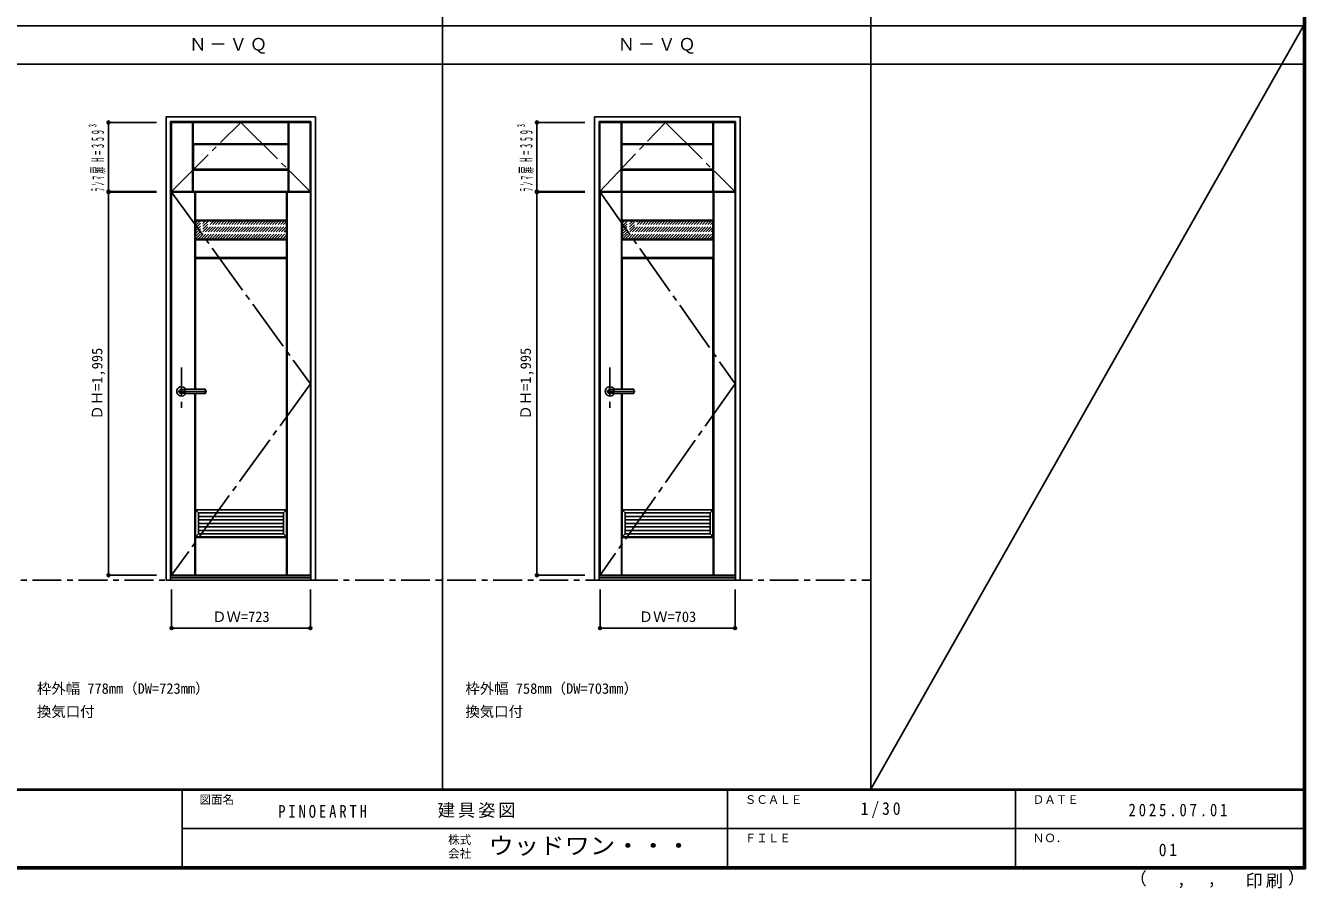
# Model space of a CAD drawing. Units: millimetres, scale not verified. Extents: x -6000 to 5700, y -4307 to 4175.
# Drawn here: x -966 to 5700, y -4307 to 186 of the extents above; entities that cross this region are included whole.
import ezdxf
from ezdxf.enums import TextEntityAlignment as Align

# ---------------------------------------------------------------- set-up
doc = ezdxf.new("R2010")
doc.units = ezdxf.units.MM
doc.header["$LTSCALE"] = 30
doc.header["$PDMODE"] = 32
doc.header["$PDSIZE"] = 15
for name, pattern in [('CHAIN1', [8, 5, -1, 1, -1]), ('CHAIN2', [12, 9, -1, 1, -1]), ('DASHED1', [1.8, 1.2, -0.6])]:
    doc.linetypes.add(name, pattern=pattern)
for name, color, linetype in [('0-1_通り芯', 4, 'CHAIN1'), ('0-2_扉', 3, 'Continuous'), ('0-3_仕上げ', 7, 'Continuous'), ('0-4_枠', 3, 'Continuous'), ('0-5_レバー', 3, 'Continuous'), ('0-7', 7, 'CHAIN2'), ('0-A_文字', 7, 'Continuous'), ('0-B_寸法', 7, 'Continuous'), ('0-C_ハッチ', 4, 'DASHED1'), ('F-1_枠', 6, 'Continuous'), ('F-A_文字', 7, 'Continuous')]:
    doc.layers.add(name, color=color, linetype=linetype)
doc.styles.add('ＭＳ ゴシック', font='')
doc.styles.get('ＭＳ ゴシック').set_extended_font_data('MS Gothic')

msp = doc.modelspace()

# ---------------------------------------------------------------- linework, layer by layer
at = {"layer": '0-1_通り芯'}
for p, q in [((-154.2, -1593.75), (-154.2, -1803.75)), ((2077.4, -1593.75), (2077.4, -1803.75)), ((-21.7, -1718.75), (-199.2, -1718.75)), ((2209.9, -1718.75), (2032.4, -1718.75))]:
    msp.add_line(p, q, dxfattribs=at)
at = {"layer": '0-1_通り芯', "color": 7}
msp.add_line((-5490, -2701.25), (3436.4, -2701.25), dxfattribs=at)
at = {"layer": '0-2_扉'}
for p, q in [((-206.7, -677.25), (-206.7, -318.25)), ((-206.7, -318.25), (516.3, -318.25)), ((2024.9, -677.25), (2024.9, -318.25)), ((2024.9, -318.25), (2727.9, -318.25)), ((517.8, -2676.25), (517.8, -681.25)), ((2026.4, -2676.25), (2026.4, -681.25)), ((2026.4, -681.25), (2729.4, -681.25)), ((2729.4, -2676.25), (2729.4, -681.25)), ((-205.2, -2676.25), (517.8, -2676.25)), ((2026.4, -2676.25), (2729.4, -2676.25))]:
    msp.add_line(p, q, dxfattribs=at)
for points in [[(-206.7, -677.25), (516.3, -677.25), (516.3, -318.25)], [(2024.9, -677.25), (2727.9, -677.25), (2727.9, -318.25)], [(-205.2, -2676.25), (-205.2, -681.25), (517.8, -681.25)]]:
    msp.add_lwpolyline(points, dxfattribs=at)
at = {"layer": '0-3_仕上げ'}
for p, q in [((-95.7, -677.25), (-95.7, -318.25)), ((-94.2, -430.75), (-94.2, -318.25)), ((-92.7, -429.25), (-92.7, -318.25)), ((402.3, -429.25), (402.3, -318.25)), ((403.8, -430.75), (403.8, -318.25)), ((405.3, -677.25), (405.3, -318.25)), ((2135.9, -677.25), (2135.9, -318.25)), ((2137.4, -430.75), (2137.4, -318.25)), ((2138.9, -429.25), (2138.9, -318.25)), ((2613.9, -429.25), (2613.9, -318.25)), ((2615.4, -430.75), (2615.4, -318.25)), ((2616.9, -677.25), (2616.9, -318.25)), ((402.3, -429.25), (-92.7, -429.25)), ((2613.9, -429.25), (2138.9, -429.25)), ((-94.2, -564.75), (-94.2, -677.25)), ((-92.7, -566.25), (-92.7, -677.25)), ((402.3, -566.25), (-92.7, -566.25)), ((402.3, -566.25), (402.3, -677.25)), ((403.8, -564.75), (403.8, -677.25)), ((2137.4, -564.75), (2137.4, -677.25)), ((2138.9, -566.25), (2138.9, -677.25)), ((2613.9, -566.25), (2138.9, -566.25)), ((2613.9, -566.25), (2613.9, -677.25)), ((2615.4, -564.75), (2615.4, -677.25)), ((-84.2, -1707.25), (-84.2, -681.25)), ((-81.2, -827.25), (-81.2, -681.25)), ((393.8, -827.25), (393.8, -681.25)), ((396.8, -2676.25), (396.8, -681.25)), ((2137.4, -1707.25), (2137.4, -681.25)), ((2138.9, -828.75), (2138.9, -681.25)), ((2140.4, -827.25), (2140.4, -681.25)), ((2615.4, -827.25), (2615.4, -681.25)), ((2616.9, -828.75), (2616.9, -681.25)), ((2618.4, -2676.25), (2618.4, -681.25)), ((-80.2, -831.25), (-82.7, -828.75)), ((393.8, -827.25), (-81.2, -827.25)), ((395.3, -828.75), (392.8, -831.25)), ((2140.4, -827.25), (2138.9, -828.75)), ((2141.4, -831.25), (2138.9, -828.75)), ((2615.4, -827.25), (2140.4, -827.25)), ((2616.9, -828.75), (2614.4, -831.25)), ((2615.4, -827.25), (2616.9, -828.75)), ((-82.7, -1023.75), (-82.7, -928.75)), ((-81.2, -1022.25), (-81.2, -930.25)), ((393.8, -930.25), (-81.2, -930.25)), ((392.8, -926.25), (395.3, -928.75)), ((393.8, -930.25), (395.3, -928.75)), ((393.8, -1022.25), (393.8, -930.25)), ((395.3, -1023.75), (395.3, -928.75)), ((2140.4, -930.25), (2138.9, -928.75)), ((2140.4, -1022.25), (2140.4, -930.25)), ((2615.4, -930.25), (2140.4, -930.25)), ((2614.4, -926.25), (2616.9, -928.75)), ((2615.4, -930.25), (2616.9, -928.75)), ((2615.4, -1022.25), (2615.4, -930.25)), ((2616.9, -1023.75), (2616.9, -928.75)), ((-81.2, -1022.25), (-82.7, -1023.75)), ((-80.2, -1026.25), (-82.7, -1023.75)), ((-81.2, -1022.25), (393.8, -1022.25)), ((395.3, -1023.75), (392.8, -1026.25)), ((393.8, -1022.25), (395.3, -1023.75)), ((2140.4, -1022.25), (2138.9, -1023.75)), ((2140.4, -1022.25), (2615.4, -1022.25)), ((-84.2, -2676.25), (-84.2, -1730.25)), ((2137.4, -2676.25), (2137.4, -1730.25)), ((-80.2, -2336.25), (-65.2, -2351.25)), ((-80.2, -2336.25), (-80.2, -2476.25)), ((392.8, -2476.25), (392.8, -2336.25)), ((2141.4, -2336.25), (2156.4, -2351.25)), ((2141.4, -2336.25), (2141.4, -2476.25)), ((2614.4, -2336.25), (2141.4, -2336.25)), ((2599.4, -2351.25), (2614.4, -2336.25)), ((2614.4, -2476.25), (2614.4, -2336.25)), ((-65.2, -2461.25), (-80.2, -2476.25)), ((392.8, -2476.25), (377.8, -2461.25)), ((2156.4, -2461.25), (2141.4, -2476.25)), ((2614.4, -2476.25), (2599.4, -2461.25)), ((-82.7, -2676.25), (-82.7, -2478.75)), ((-81.2, -2676.25), (-81.2, -2480.25)), ((393.8, -2480.25), (-81.2, -2480.25)), ((-80.2, -2476.25), (392.8, -2476.25)), ((392.8, -2476.25), (395.3, -2478.75)), ((393.8, -2480.25), (395.3, -2478.75)), ((393.8, -2676.25), (393.8, -2480.25)), ((395.3, -2676.25), (395.3, -2478.75)), ((2138.9, -2676.25), (2138.9, -2478.75)), ((2140.4, -2676.25), (2140.4, -2480.25)), ((2615.4, -2480.25), (2140.4, -2480.25)), ((2141.4, -2476.25), (2614.4, -2476.25)), ((2614.4, -2476.25), (2616.9, -2478.75)), ((2615.4, -2480.25), (2616.9, -2478.75)), ((2615.4, -2676.25), (2615.4, -2480.25)), ((2616.9, -2676.25), (2616.9, -2478.75))]:
    msp.add_line(p, q, dxfattribs=at)
at = {"layer": '0-3_仕上げ', "color": 3}
for p, q in [((-91.7, -562.25), (-91.7, -433.25)), ((-91.7, -433.25), (401.3, -433.25)), ((2139.9, -562.25), (2139.9, -433.25)), ((2139.9, -433.25), (2612.9, -433.25)), ((-80.2, -926.25), (-80.2, -831.25)), ((392.8, -831.25), (-80.2, -831.25)), ((392.8, -926.25), (392.8, -831.25)), ((2614.4, -831.25), (2141.4, -831.25)), ((2141.4, -926.25), (2141.4, -831.25)), ((2614.4, -926.25), (2614.4, -831.25)), ((392.8, -926.25), (-80.2, -926.25)), ((2614.4, -926.25), (2141.4, -926.25)), ((-80.2, -1026.25), (392.8, -1026.25)), ((-80.2, -1026.25), (-80.2, -1707.25)), ((392.8, -1026.25), (392.8, -2476.25)), ((2141.4, -1026.25), (2141.4, -1707.25)), ((-80.2, -1730.25), (-80.2, -2476.25)), ((2141.4, -1730.25), (2141.4, -2476.25)), ((-65.2, -2351.25), (-65.2, -2461.25)), ((377.8, -2369.58), (-65.2, -2369.58)), ((377.8, -2387.92), (-65.2, -2387.92)), ((2156.4, -2351.25), (2156.4, -2461.25)), ((2599.4, -2351.25), (2156.4, -2351.25)), ((2599.4, -2369.58), (2156.4, -2369.58)), ((2599.4, -2387.92), (2156.4, -2387.92)), ((2599.4, -2461.25), (2599.4, -2351.25)), ((377.8, -2406.25), (-65.2, -2406.25)), ((377.8, -2424.58), (-65.2, -2424.58)), ((377.8, -2442.92), (-65.2, -2442.92)), ((-65.2, -2461.25), (377.8, -2461.25)), ((2599.4, -2406.25), (2156.4, -2406.25)), ((2599.4, -2424.58), (2156.4, -2424.58)), ((2599.4, -2442.92), (2156.4, -2442.92)), ((2156.4, -2461.25), (2599.4, -2461.25)), ((392.8, -2476.25), (-80.2, -2476.25)), ((2614.4, -2476.25), (2141.4, -2476.25))]:
    msp.add_line(p, q, dxfattribs=at)
at = {"layer": '0-3_仕上げ'}
for points in [[(-92.7, -429.25), (-94.2, -430.75), (-91.7, -433.25)], [(402.3, -429.25), (403.8, -430.75), (401.3, -433.25)], [(2138.9, -429.25), (2137.4, -430.75), (2139.9, -433.25)], [(2613.9, -429.25), (2615.4, -430.75), (2612.9, -433.25)], [(-92.7, -566.25), (-94.2, -564.75), (-91.7, -562.25)], [(402.3, -566.25), (403.8, -564.75), (401.3, -562.25)], [(2138.9, -566.25), (2137.4, -564.75), (2139.9, -562.25)], [(2613.9, -566.25), (2615.4, -564.75), (2612.9, -562.25)], [(-81.2, -827.25), (-82.7, -828.75), (-82.7, -681.25)], [(393.8, -827.25), (395.3, -828.75), (395.3, -681.25)], [(-81.2, -930.25), (-82.7, -928.75), (-80.2, -926.25)], [(2141.4, -1026.25), (2138.9, -1023.75), (2138.9, -928.75), (2141.4, -926.25)], [(2615.4, -1022.25), (2616.9, -1023.75), (2614.4, -1026.25)], [(377.8, -2351.25), (392.8, -2336.25), (-80.2, -2336.25)], [(-81.2, -2480.25), (-82.7, -2478.75), (-80.2, -2476.25)], [(2140.4, -2480.25), (2138.9, -2478.75), (2141.4, -2476.25)]]:
    msp.add_lwpolyline(points, dxfattribs=at)
at = {"layer": '0-3_仕上げ', "color": 3}
for points in [[(-91.7, -562.25), (401.3, -562.25), (401.3, -433.25)], [(2139.9, -562.25), (2612.9, -562.25), (2612.9, -433.25)], [(2141.4, -1026.25), (2614.4, -1026.25), (2614.4, -2476.25)], [(377.8, -2461.25), (377.8, -2351.25), (-65.2, -2351.25)]]:
    msp.add_lwpolyline(points, dxfattribs=at)
at = {"layer": '0-4_枠'}
for p, q in [((519.8, -2701.25), (519.8, -313.25)), ((543.8, -2701.25), (543.8, -289.25)), ((1997.4, -2701.25), (1997.4, -289.25)), ((1997.4, -289.25), (2755.4, -289.25)), ((2021.4, -2701.25), (2021.4, -313.25)), ((2021.4, -313.25), (2731.4, -313.25)), ((2731.4, -2701.25), (2731.4, -313.25)), ((2755.4, -2701.25), (2755.4, -289.25)), ((-234.2, -2701.25), (543.8, -2701.25)), ((-210.2, -2686.25), (519.8, -2686.25)), ((-210.2, -2689.25), (519.8, -2689.25)), ((1997.4, -2701.25), (2755.4, -2701.25)), ((2021.4, -2686.25), (2731.4, -2686.25)), ((2021.4, -2689.25), (2731.4, -2689.25))]:
    msp.add_line(p, q, dxfattribs=at)
for points in [[(-234.2, -2701.25), (-234.2, -289.25), (543.8, -289.25)], [(-210.2, -2701.25), (-210.2, -313.25), (519.8, -313.25)]]:
    msp.add_lwpolyline(points, dxfattribs=at)
at = {"layer": '0-5_レバー'}
for p, q in [((-154.2, -1709.25), (-135.2, -1709.25)), ((-154.2, -1728.25), (-135.2, -1728.25)), ((-135.2, -1708.25), (-134.2, -1707.25)), ((-135.2, -1729.25), (-135.2, -1708.25)), ((-135.2, -1729.25), (-134.2, -1730.25)), ((-134.2, -1707.25), (-30.2, -1707.25)), ((-30.2, -1730.25), (-134.2, -1730.25)), ((-29.2, -1708.25), (-30.2, -1707.25)), ((-29.2, -1729.25), (-30.2, -1730.25)), ((-29.2, -1729.25), (-29.2, -1708.25)), ((2077.4, -1709.25), (2096.4, -1709.25)), ((2077.4, -1728.25), (2096.4, -1728.25)), ((2096.4, -1708.25), (2097.4, -1707.25)), ((2096.4, -1729.25), (2096.4, -1708.25)), ((2096.4, -1729.25), (2097.4, -1730.25)), ((2097.4, -1707.25), (2201.4, -1707.25)), ((2201.4, -1730.25), (2097.4, -1730.25)), ((2202.4, -1708.25), (2201.4, -1707.25)), ((2202.4, -1729.25), (2201.4, -1730.25)), ((2202.4, -1729.25), (2202.4, -1708.25))]:
    msp.add_line(p, q, dxfattribs=at)
at = {"layer": '0-5_レバー', "color": 4}
for p, q in [((-134.2, -1730.25), (-134.2, -1707.25)), ((-30.2, -1707.25), (-30.2, -1730.25)), ((2097.4, -1730.25), (2097.4, -1707.25)), ((2201.4, -1707.25), (2201.4, -1730.25))]:
    msp.add_line(p, q, dxfattribs=at)
for centre, radius, start, end in [((-154.2, -1718.75), 24.55, 27.93255, 332.06745), ((-154.2, -1718.75), 11, 59.72736, 300.27264), ((2077.4, -1718.75), 24.55, 27.93255, 332.06745), ((2077.4, -1718.75), 11, 59.72736, 300.27264)]:
    msp.add_arc(centre, radius, start, end, dxfattribs=at)
at = {"layer": '0-5_レバー'}
for centre in [(-154.2, -1718.75), (2077.4, -1718.75)]:
    msp.add_arc(centre, 9.5, 90, 270, dxfattribs=at)
at = {"layer": '0-7'}
for p, q in [((-205.2, -681.25), (517.8, -1678.75)), ((2026.4, -681.25), (2729.4, -1678.75)), ((517.8, -1678.75), (-205.2, -2676.25)), ((2729.4, -1678.75), (2026.4, -2676.25))]:
    msp.add_line(p, q, dxfattribs=at)
for points in [[(-206.7, -677.25), (154.8, -318.25), (516.3, -677.25)], [(2024.9, -677.25), (2366.4, -318.25), (2727.9, -677.25)]]:
    msp.add_lwpolyline(points, dxfattribs=at)
at = {"layer": '0-B_寸法', "color": 4}
for p, q in [((-534.2, -677.25), (-534.2, -318.25)), ((-534.2, -318.25), (-284.2, -318.25)), ((1697.4, -677.25), (1697.4, -318.25)), ((1697.4, -318.25), (1947.4, -318.25)), ((-534.2, -677.25), (-284.2, -677.25)), ((-534.2, -681.25), (-284.2, -681.25)), ((-534.2, -681.25), (-534.2, -2676.25)), ((1697.4, -677.25), (1947.4, -677.25)), ((1697.4, -681.25), (1947.4, -681.25)), ((1697.4, -681.25), (1697.4, -2676.25)), ((-534.2, -2676.25), (-284.2, -2676.25)), ((1697.4, -2676.25), (1947.4, -2676.25)), ((-205.2, -2951.25), (-205.2, -2751.25)), ((517.8, -2951.25), (517.8, -2751.25)), ((2026.4, -2951.25), (2026.4, -2751.25)), ((2729.4, -2951.25), (2729.4, -2751.25)), ((-205.2, -2951.25), (517.8, -2951.25)), ((2026.4, -2951.25), (2729.4, -2951.25))]:
    msp.add_line(p, q, dxfattribs=at)
at = {"layer": '0-B_寸法'}
for p in [(-534.2, -318.25), (1697.4, -318.25), (-534.2, -677.25), (-534.2, -681.25), (1697.4, -677.25), (1697.4, -681.25), (-534.2, -2676.25), (1697.4, -2676.25), (-205.2, -2951.25), (517.8, -2951.25), (2026.4, -2951.25), (2729.4, -2951.25)]:
    msp.add_point(p, dxfattribs=at)
at = {"layer": '0-C_ハッチ'}
for p, q in [((-80.2, -925.62), (14.17, -831.25)), ((-80.2, -911.48), (0.02, -831.25)), ((-80.2, -897.33), (-14.12, -831.25)), ((-80.2, -883.19), (-28.26, -831.25)), ((-80.2, -869.05), (-42.4, -831.25)), ((-80.2, -854.91), (-56.54, -831.25)), ((-80.2, -840.76), (-70.69, -831.25)), ((-66.69, -926.25), (28.31, -831.25)), ((-52.55, -926.25), (42.45, -831.25)), ((-38.41, -926.25), (56.59, -831.25)), ((-24.26, -926.25), (70.74, -831.25)), ((-10.12, -926.25), (84.88, -831.25)), ((4.02, -926.25), (99.02, -831.25)), ((18.16, -926.25), (113.16, -831.25)), ((32.3, -926.25), (127.3, -831.25)), ((46.45, -926.25), (141.45, -831.25)), ((60.59, -926.25), (155.59, -831.25)), ((74.73, -926.25), (169.73, -831.25)), ((88.87, -926.25), (183.87, -831.25)), ((103.01, -926.25), (198.01, -831.25)), ((117.16, -926.25), (212.16, -831.25)), ((131.3, -926.25), (226.3, -831.25)), ((145.44, -926.25), (240.44, -831.25)), ((159.58, -926.25), (254.58, -831.25)), ((173.73, -926.25), (268.73, -831.25)), ((187.87, -926.25), (282.87, -831.25)), ((202.01, -926.25), (297.01, -831.25)), ((216.15, -926.25), (311.15, -831.25)), ((230.29, -926.25), (325.29, -831.25)), ((244.44, -926.25), (339.44, -831.25)), ((258.58, -926.25), (353.58, -831.25)), ((272.72, -926.25), (367.72, -831.25)), ((286.86, -926.25), (381.86, -831.25)), ((301, -926.25), (392.8, -834.46)), ((315.15, -926.25), (392.8, -848.6)), ((329.29, -926.25), (392.8, -862.74)), ((2141.4, -843.62), (2153.77, -831.25)), ((2141.4, -914.33), (2224.48, -831.25)), ((2141.4, -900.19), (2210.34, -831.25)), ((2141.4, -886.05), (2196.2, -831.25)), ((2141.4, -871.91), (2182.06, -831.25)), ((2141.4, -857.76), (2167.91, -831.25)), ((2143.62, -926.25), (2238.62, -831.25)), ((2157.77, -926.25), (2252.77, -831.25)), ((2171.91, -926.25), (2266.91, -831.25)), ((2186.05, -926.25), (2281.05, -831.25)), ((2200.19, -926.25), (2295.19, -831.25)), ((2214.33, -926.25), (2309.33, -831.25)), ((2228.48, -926.25), (2323.48, -831.25)), ((2242.62, -926.25), (2337.62, -831.25)), ((2256.76, -926.25), (2351.76, -831.25)), ((2270.9, -926.25), (2365.9, -831.25)), ((2285.05, -926.25), (2380.05, -831.25)), ((2299.19, -926.25), (2394.19, -831.25)), ((2313.33, -926.25), (2408.33, -831.25)), ((2327.47, -926.25), (2422.47, -831.25)), ((2341.61, -926.25), (2436.61, -831.25)), ((2355.76, -926.25), (2450.76, -831.25)), ((2369.9, -926.25), (2464.9, -831.25)), ((2384.04, -926.25), (2479.04, -831.25)), ((2398.18, -926.25), (2493.18, -831.25)), ((2412.32, -926.25), (2507.32, -831.25)), ((2426.47, -926.25), (2521.47, -831.25)), ((2440.61, -926.25), (2535.61, -831.25)), ((2454.75, -926.25), (2549.75, -831.25)), ((2468.89, -926.25), (2563.89, -831.25)), ((2483.03, -926.25), (2578.03, -831.25)), ((2497.18, -926.25), (2592.18, -831.25)), ((2511.32, -926.25), (2606.32, -831.25)), ((2525.46, -926.25), (2614.4, -837.31)), ((2539.6, -926.25), (2614.4, -851.45)), ((2553.75, -926.25), (2614.4, -865.6)), ((343.43, -926.25), (392.8, -876.88)), ((357.57, -926.25), (392.8, -891.02)), ((371.72, -926.25), (392.8, -905.17)), ((385.86, -926.25), (392.8, -919.31)), ((2567.89, -926.25), (2614.4, -879.74)), ((2582.03, -926.25), (2614.4, -893.88)), ((2596.17, -926.25), (2614.4, -908.02)), ((2610.31, -926.25), (2614.4, -922.16))]:
    msp.add_line(p, q, dxfattribs=at)
at = {"layer": 'F-1_枠'}
for p, q in [((1204.8, 4175), (1204.8, -3790)), ((3436.4, 4175), (3436.4, -3790)), ((5690, 4175), (5690, -4205)), ((5695, 4175), (5695, -4205)), ((5700, 4175), (5700, -4205)), ((-6000, 184.5), (5700, 184.5)), ((-6000, -15.5), (5700, -15.5)), ((5700, -3790), (-6000, -3790)), ((5700, -3795), (-6000, -3795)), ((-150, -3795), (-150, -4195)), ((2690, -3795), (2690, -4195)), ((4190, -3795), (4190, -4195)), ((-150, -3995), (5690, -3995.01)), ((5700, -4195), (-6000, -4195)), ((5700, -4200), (-6000, -4200)), ((5700, -4205), (-6000, -4205))]:
    msp.add_line(p, q, dxfattribs=at)
at = {"layer": 'F-A_文字'}
msp.add_line((3436.4, -3790), (5690, 184.5), dxfattribs=at)

# ---------------------------------------------------------------- texts
at = {"layer": '0-A_文字', "style": 'ＭＳ ゴシック'}
for s, p in [('枠外幅 778mm（DW=723mm）', (-906.8, -3310)), ('枠外幅 758mm（DW=703mm）', (1324.8, -3310)), ('換気口付', (-906.8, -3430)), ('換気口付', (1324.8, -3430))]:
    msp.add_text(s, height=54.99, dxfattribs=at).set_placement(p, align=Align.BOTTOM_LEFT)
at = {"layer": '0-A_文字', "char_height": 65.98, "attachment_point": 7, "style": 'ＭＳ ゴシック'}
for insert in [(-113.5, 39.5), (2118.1, 39.5)]:
    msp.add_mtext('\\T1.17;Ｎ－ＶＱ', dxfattribs=dict(at, insert=insert))
at = {"layer": '0-B_寸法', "style": 'ＭＳ ゴシック'}
for p in [(-549.2, -1866.25), (1682.4, -1866.25)]:
    msp.add_text('ＤＨ=1,995', height=54.99, rotation=90, dxfattribs=at).set_placement(p, align=Align.BOTTOM_LEFT)
for s, p in [('ＤＷ=723', (5.8, -2936.25)), ('ＤＷ=703', (2227.4, -2936.25))]:
    msp.add_text(s, height=54.99, dxfattribs=at).set_placement(p, align=Align.BOTTOM_LEFT)
at = {"layer": '0-B_寸法', "char_height": 65.98, "attachment_point": 7, "rotation": 90, "style": 'ＭＳ ゴシック'}
for insert in [(-549.2, -677.75), (1682.4, -677.75)]:
    msp.add_mtext('\\T1.67;\\W0.4;ﾗﾝﾏ扉H=359³', dxfattribs=dict(at, insert=insert))
at = {"layer": 'F-A_文字', "style": 'ＭＳ ゴシック'}
for s, height, p in [('図面名', 43.99, (-60, -3880)), ('ＳＣＡＬＥ', 43.99, (2780, -3880)), ('ＤＡＴＥ', 43.99, (4280, -3880)), ('株式', 43.99, (1235, -4089)), ('ＦＩＬＥ', 43.99, (2780, -4080)), ('ＮＯ．', 43.99, (4280, -4080)), ('会社', 43.99, (1235, -4161)), ('（', 65.98, (4784.03, -4308.31)), ('）', 65.98, (5608.4, -4304.13)), (',', 65.98, (5031.28, -4308.31)), (',', 65.98, (5190.2, -4305.53))]:
    msp.add_text(s, height=height, dxfattribs=at).set_placement(p, align=Align.BOTTOM_LEFT)
at = {"layer": 'F-A_文字', "style": 'ＭＳ ゴシック', "width": 1.1}
msp.add_text('ウッドワン・・・', height=87.98, dxfattribs=at).set_placement((1445, -4155), align=Align.BOTTOM_LEFT)
at = {"layer": 'F-A_文字', "char_height": 65.98, "attachment_point": 7, "style": 'ＭＳ ゴシック'}
for s, insert in [('\\T1.17;建具姿図', (1180.42, -3940)), ('\\T1.38;\\W0.9;1/30', (3383.75, -3940)), ('\\T1.39;\\W0.85;PINOEARTH', (350, -3940)), ('\\T1.39;\\W0.85;2025.07.01', (4778.75, -3932.5)), ('\\T1.36;\\W0.9;01', (4936.25, -4140)), ('\\T1.17;印刷', (5388.15, -4306.92))]:
    msp.add_mtext(s, dxfattribs=dict(at, insert=insert))

doc.saveas('drawing.dxf')
